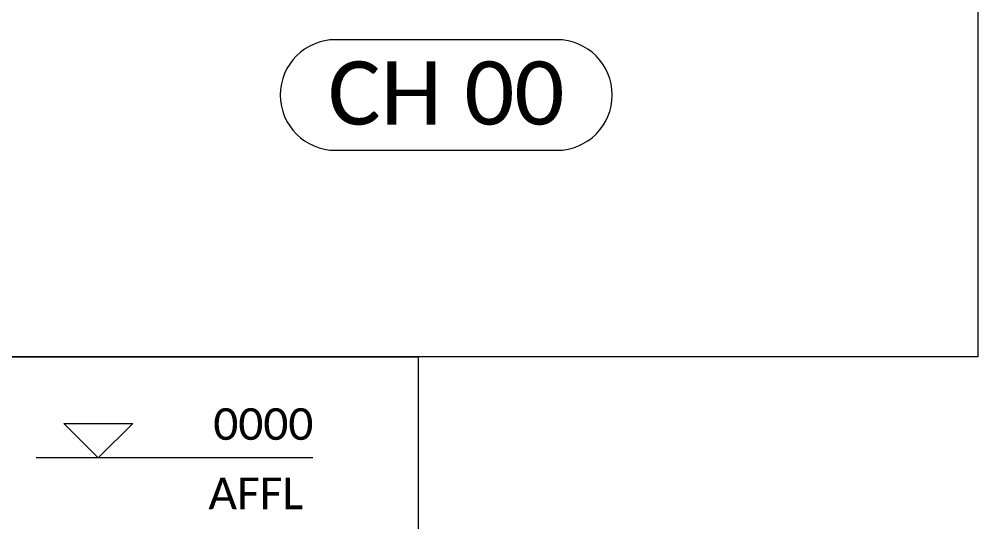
# Model space of a CAD drawing. Header units: millimetres. Extents: x -18512 to 101824, y -95768 to 52898.
# Drawn here: x -16965.3 to -16662.5, y -2886 to -2727.1 of the extents above; entities that cross this region are included whole.
import ezdxf
from ezdxf.enums import TextEntityAlignment as Align

# ---------------------------------------------------------------- set-up
doc = ezdxf.new("R2010")
doc.units = ezdxf.units.MM
doc.header["$LTSCALE"] = 25
doc.layers.get('0').update_dxf_attribs({"color": 254, "lineweight": 0})
doc.layers.add('_FW_NOTES', color=252, linetype='Continuous', lineweight=0)
doc.styles.add('FW_Calibri', font='calibri.ttf')
doc.styles.get("Standard").update_dxf_attribs({"font": 'arial.ttf'})

# ---------------------------------------------------------------- blocks, each defined once
blk = doc.blocks.new('Finish')
at = {"layer": '_FW_NOTES'}
for points in [[(3.496, 3.496), (-3.496, 3.496)], [(-3.496, 0), (3.496, 0)]]:
    blk.add_lwpolyline(points, dxfattribs=at)
for centre, start, end in [((-3.496, 1.748), 90, 270), ((3.496, 1.748), 270, 90)]:
    blk.add_arc(centre, 1.748, start, end, dxfattribs=at)
blk.add_attdef('FINISH', text='', height=2).set_placement((0, 0.811), align=Align.CENTER)
blk = doc.blocks.new('level 1')
at = {"layer": '_FW_NOTES'}
blk.add_line((13.548, 0), (-3.933, 0), dxfattribs=at)
blk.add_lwpolyline([(-2.185, 2.185), (2.185, 2.185), (0, 0), (-2.185, 2.185)], dxfattribs=at)
at = {"style": 'FW_Calibri'}
blk.add_attdef('LEVEL', text='', height=2, dxfattribs=at).set_placement((10.431, 2.145), align=Align.MIDDLE_CENTER)
at = {"layer": '_FW_NOTES', "linetype": 'Continuous', "lineweight": 0, "style": 'FW_Calibri'}
blk.add_text('AFFL', height=2, dxfattribs=at).set_placement((6.96, -3.838), align=Align.BOTTOM_LEFT)

msp = doc.modelspace()

# ---------------------------------------------------------------- linework, layer by layer
at = {"lineweight": 0}
for points in [[(-17369.84, -2395.92), (-16662.46, -2395.92), (-16662.46, -2833.83), (-17369.84, -2833.83)], [(-17192.99, -2833.83), (-16839.3, -2833.83), (-16839.3, -3052.78), (-17192.99, -3052.78)]]:
    msp.add_lwpolyline(points, close=True, dxfattribs=at)

# ---------------------------------------------------------------- block references
ref = msp.add_blockref('Finish', (-16830.39, -2768.59), dxfattribs=dict(at, xscale=10, yscale=10, zscale=10))
ref.add_attrib('FINISH', 'CH 00', dxfattribs={"height": 20, "style": 'FW_Calibri'}).set_placement((-16830.39, -2760.48), align=Align.CENTER)
ref.add_attrib('FINISH', 'CH 00', dxfattribs={"height": 20, "style": 'FW_Calibri'}).set_placement((-16830.39, -2760.48), align=Align.CENTER)
ref.add_attrib('FINISH', 'CH 00', dxfattribs={"height": 20, "style": 'FW_Calibri'}).set_placement((-16830.39, -2760.48), align=Align.CENTER)
ref.add_attrib('FINISH', 'CH 00', dxfattribs={"height": 20, "style": 'FW_Calibri'}).set_placement((-16830.39, -2760.48), align=Align.CENTER)
ref.add_attrib('FINISH', 'CH 00', dxfattribs={"height": 20, "style": 'FW_Calibri'}).set_placement((-16830.39, -2760.48), align=Align.CENTER)
ref.add_attrib('FINISH', 'CH 00', dxfattribs={"height": 20, "style": 'FW_Calibri'}).set_placement((-16830.39, -2760.48), align=Align.CENTER)
ref.add_attrib('FINISH', 'CH 00', dxfattribs={"height": 20, "style": 'FW_Calibri'}).set_placement((-16830.39, -2760.48), align=Align.CENTER)
ref.add_attrib('FINISH', 'CH 00', dxfattribs={"height": 20, "style": 'FW_Calibri'}).set_placement((-16830.39, -2760.48), align=Align.CENTER)
ref.add_attrib('FINISH', 'CH 00', dxfattribs={"height": 20, "style": 'FW_Calibri'}).set_placement((-16830.39, -2760.48), align=Align.CENTER)
ref.add_attrib('FINISH', 'CH 00', dxfattribs={"height": 20, "style": 'FW_Calibri'}).set_placement((-16830.39, -2760.48), align=Align.CENTER)
ref.add_attrib('FINISH', 'CH 00', dxfattribs={"height": 20, "style": 'FW_Calibri'}).set_placement((-16830.39, -2760.48), align=Align.CENTER)
ref.add_attrib('FINISH', 'CH 00', dxfattribs={"height": 20, "style": 'FW_Calibri'}).set_placement((-16830.39, -2760.48), align=Align.CENTER)
ref.add_attrib('FINISH', 'CH 00', dxfattribs={"height": 20, "style": 'FW_Calibri'}).set_placement((-16830.39, -2760.48), align=Align.CENTER)
ref.add_attrib('FINISH', 'CH 00', dxfattribs={"height": 20, "style": 'FW_Calibri'}).set_placement((-16830.39, -2760.48), align=Align.CENTER)
ref.add_attrib('FINISH', 'CH 00', dxfattribs={"height": 20, "style": 'FW_Calibri'}).set_placement((-16830.39, -2760.48), align=Align.CENTER)
ref.add_attrib('FINISH', 'CH 00', dxfattribs={"height": 20, "style": 'FW_Calibri'}).set_placement((-16830.39, -2760.48), align=Align.CENTER)
ref.add_attrib('FINISH', 'CH 00', dxfattribs={"height": 20, "style": 'FW_Calibri'}).set_placement((-16830.39, -2760.48), align=Align.CENTER)
ref.add_attrib('FINISH', 'CH 00', dxfattribs={"height": 20, "style": 'FW_Calibri'}).set_placement((-16830.39, -2760.48), align=Align.CENTER)
ref.add_attrib('FINISH', 'CH 00', dxfattribs={"height": 20, "style": 'FW_Calibri'}).set_placement((-16830.39, -2760.48), align=Align.CENTER)
ref.add_attrib('FINISH', 'CH 00', dxfattribs={"height": 20, "style": 'FW_Calibri'}).set_placement((-16830.39, -2760.48), align=Align.CENTER)
ref.add_attrib('FINISH', 'CH 00', dxfattribs={"height": 20, "style": 'FW_Calibri'}).set_placement((-16830.39, -2760.48), align=Align.CENTER)
ref.add_attrib('FINISH', 'CH 00', dxfattribs={"height": 20, "style": 'FW_Calibri'}).set_placement((-16830.39, -2760.48), align=Align.CENTER)
ref.add_attrib('FINISH', 'CH 00', dxfattribs={"height": 20, "style": 'FW_Calibri'}).set_placement((-16830.39, -2760.48), align=Align.CENTER)
ref.add_attrib('FINISH', 'CH 00', dxfattribs={"height": 20, "style": 'FW_Calibri'}).set_placement((-16830.39, -2760.48), align=Align.CENTER)
ref.add_attrib('FINISH', 'CH 00', dxfattribs={"height": 20, "style": 'FW_Calibri'}).set_placement((-16830.39, -2760.48), align=Align.CENTER)
ref.add_attrib('FINISH', 'CH 00', dxfattribs={"height": 20, "style": 'FW_Calibri'}).set_placement((-16830.39, -2760.48), align=Align.CENTER)
ref.add_attrib('FINISH', 'CH 00', dxfattribs={"height": 20, "style": 'FW_Calibri'}).set_placement((-16830.39, -2760.48), align=Align.CENTER)
ref.add_attrib('FINISH', 'CH 00', dxfattribs={"height": 20, "style": 'FW_Calibri'}).set_placement((-16830.39, -2760.48), align=Align.CENTER)
ref.add_attrib('FINISH', 'CH 00', dxfattribs={"height": 20, "style": 'FW_Calibri'}).set_placement((-16830.39, -2760.48), align=Align.CENTER)
ref.add_attrib('FINISH', 'CH 00', dxfattribs={"height": 20, "style": 'FW_Calibri'}).set_placement((-16830.39, -2760.48), align=Align.CENTER)
ref.add_attrib('FINISH', 'CH 00', dxfattribs={"height": 20, "style": 'FW_Calibri'}).set_placement((-16830.39, -2760.48), align=Align.CENTER)
ref.add_attrib('FINISH', 'CH 00', dxfattribs={"height": 20, "style": 'FW_Calibri'}).set_placement((-16830.39, -2760.48), align=Align.CENTER)
ref.add_attrib('FINISH', 'CH 00', dxfattribs={"height": 20, "style": 'FW_Calibri'}).set_placement((-16830.39, -2760.48), align=Align.CENTER)
ref.add_attrib('FINISH', 'CH 00', dxfattribs={"height": 20, "style": 'FW_Calibri'}).set_placement((-16830.39, -2760.48), align=Align.CENTER)
ref.add_attrib('FINISH', 'CH 00', dxfattribs={"height": 20, "style": 'FW_Calibri'}).set_placement((-16830.39, -2760.48), align=Align.CENTER)
ref.add_attrib('FINISH', 'CH 00', dxfattribs={"height": 20, "style": 'FW_Calibri'}).set_placement((-16830.39, -2760.48), align=Align.CENTER)
ref.add_attrib('FINISH', 'CH 00', dxfattribs={"height": 20, "style": 'FW_Calibri'}).set_placement((-16830.39, -2760.48), align=Align.CENTER)
ref.add_attrib('FINISH', 'CH 00', dxfattribs={"height": 20, "style": 'FW_Calibri'}).set_placement((-16830.39, -2760.48), align=Align.CENTER)
ref.add_attrib('FINISH', 'CH 00', dxfattribs={"height": 20, "style": 'FW_Calibri'}).set_placement((-16830.39, -2760.48), align=Align.CENTER)
ref.add_attrib('FINISH', 'CH 00', dxfattribs={"height": 20, "style": 'FW_Calibri'}).set_placement((-16830.39, -2760.48), align=Align.CENTER)
ref.add_attrib('FINISH', 'CH 00', dxfattribs={"height": 20, "style": 'FW_Calibri'}).set_placement((-16830.39, -2760.48), align=Align.CENTER)
ref.add_attrib('FINISH', 'CH 00', dxfattribs={"height": 20, "style": 'FW_Calibri'}).set_placement((-16830.39, -2760.48), align=Align.CENTER)
ref.add_attrib('FINISH', 'CH 00', dxfattribs={"height": 20, "style": 'FW_Calibri'}).set_placement((-16830.39, -2760.48), align=Align.CENTER)
ref.add_attrib('FINISH', 'CH 00', dxfattribs={"height": 20, "style": 'FW_Calibri'}).set_placement((-16830.39, -2760.48), align=Align.CENTER)
ref.add_attrib('FINISH', 'CH 00', dxfattribs={"height": 20, "style": 'FW_Calibri'}).set_placement((-16830.39, -2760.48), align=Align.CENTER)
ref.add_attrib('FINISH', 'CH 00', dxfattribs={"height": 20, "style": 'FW_Calibri'}).set_placement((-16830.39, -2760.48), align=Align.CENTER)
ref.add_attrib('FINISH', 'CH 00', dxfattribs={"height": 20, "style": 'FW_Calibri'}).set_placement((-16830.39, -2760.48), align=Align.CENTER)
ref.add_attrib('FINISH', 'CH 00', dxfattribs={"height": 20, "style": 'FW_Calibri'}).set_placement((-16830.39, -2760.48), align=Align.CENTER)
ref.add_attrib('FINISH', 'CH 00', dxfattribs={"height": 20, "style": 'FW_Calibri'}).set_placement((-16830.39, -2760.48), align=Align.CENTER)
ref.add_attrib('FINISH', 'CH 00', dxfattribs={"height": 20, "style": 'FW_Calibri'}).set_placement((-16830.39, -2760.48), align=Align.CENTER)
ref.add_attrib('FINISH', 'CH 00', dxfattribs={"height": 20, "style": 'FW_Calibri'}).set_placement((-16830.39, -2760.48), align=Align.CENTER)
ref.add_attrib('FINISH', 'CH 00', dxfattribs={"height": 20, "style": 'FW_Calibri'}).set_placement((-16830.39, -2760.48), align=Align.CENTER)
ref.add_attrib('FINISH', 'CH 00', dxfattribs={"height": 20, "style": 'FW_Calibri'}).set_placement((-16830.39, -2760.48), align=Align.CENTER)
ref.add_attrib('FINISH', 'CH 00', dxfattribs={"height": 20, "style": 'FW_Calibri'}).set_placement((-16830.39, -2760.48), align=Align.CENTER)
ref.add_attrib('FINISH', 'CH 00', dxfattribs={"height": 20, "style": 'FW_Calibri'}).set_placement((-16830.39, -2760.48), align=Align.CENTER)
ref.add_attrib('FINISH', 'CH 00', dxfattribs={"height": 20, "style": 'FW_Calibri'}).set_placement((-16830.39, -2760.48), align=Align.CENTER)
ref.add_attrib('FINISH', 'CH 00', dxfattribs={"height": 20, "style": 'FW_Calibri'}).set_placement((-16830.39, -2760.48), align=Align.CENTER)
ref.add_attrib('FINISH', 'CH 00', dxfattribs={"height": 20, "style": 'FW_Calibri'}).set_placement((-16830.39, -2760.48), align=Align.CENTER)
ref.add_attrib('FINISH', 'CH 00', dxfattribs={"height": 20, "style": 'FW_Calibri'}).set_placement((-16830.39, -2760.48), align=Align.CENTER)
ref.add_attrib('FINISH', 'CH 00', dxfattribs={"height": 20, "style": 'FW_Calibri'}).set_placement((-16830.39, -2760.48), align=Align.CENTER)
ref.add_attrib('FINISH', 'CH 00', dxfattribs={"height": 20, "style": 'FW_Calibri'}).set_placement((-16830.39, -2760.48), align=Align.CENTER)
ref.add_attrib('FINISH', 'CH 00', dxfattribs={"height": 20, "style": 'FW_Calibri'}).set_placement((-16830.39, -2760.48), align=Align.CENTER)
ref.add_attrib('FINISH', 'CH 00', dxfattribs={"height": 20, "style": 'FW_Calibri'}).set_placement((-16830.39, -2760.48), align=Align.CENTER)
ref.add_attrib('FINISH', 'CH 00', dxfattribs={"height": 20, "style": 'FW_Calibri'}).set_placement((-16830.39, -2760.48), align=Align.CENTER)
ref.add_attrib('FINISH', 'CH 00', dxfattribs={"height": 20, "style": 'FW_Calibri'}).set_placement((-16830.39, -2760.48), align=Align.CENTER)
ref.add_attrib('FINISH', 'CH 00', dxfattribs={"height": 20, "style": 'FW_Calibri'}).set_placement((-16830.39, -2760.48), align=Align.CENTER)
ref.add_attrib('FINISH', 'CH 00', dxfattribs={"height": 20, "style": 'FW_Calibri'}).set_placement((-16830.39, -2760.48), align=Align.CENTER)
ref.add_attrib('FINISH', 'CH 00', dxfattribs={"height": 20, "style": 'FW_Calibri'}).set_placement((-16830.39, -2760.48), align=Align.CENTER)
ref.add_attrib('FINISH', 'CH 00', dxfattribs={"height": 20, "style": 'FW_Calibri'}).set_placement((-16830.39, -2760.48), align=Align.CENTER)
ref.add_attrib('FINISH', 'CH 00', dxfattribs={"height": 20, "style": 'FW_Calibri'}).set_placement((-16830.39, -2760.48), align=Align.CENTER)
ref.add_attrib('FINISH', 'CH 00', dxfattribs={"height": 20, "style": 'FW_Calibri'}).set_placement((-16830.39, -2760.48), align=Align.CENTER)
ref.add_attrib('FINISH', 'CH 00', dxfattribs={"height": 20, "style": 'FW_Calibri'}).set_placement((-16830.39, -2760.48), align=Align.CENTER)
ref.add_attrib('FINISH', 'CH 00', dxfattribs={"height": 20, "style": 'FW_Calibri'}).set_placement((-16830.39, -2760.48), align=Align.CENTER)
ref.add_attrib('FINISH', 'CH 00', dxfattribs={"height": 20, "style": 'FW_Calibri'}).set_placement((-16830.39, -2760.48), align=Align.CENTER)
ref.add_attrib('FINISH', 'CH 00', dxfattribs={"height": 20, "style": 'FW_Calibri'}).set_placement((-16830.39, -2760.48), align=Align.CENTER)
ref.add_attrib('FINISH', 'CH 00', dxfattribs={"height": 20, "style": 'FW_Calibri'}).set_placement((-16830.39, -2760.48), align=Align.CENTER)
ref.add_attrib('FINISH', 'CH 00', dxfattribs={"height": 20, "style": 'FW_Calibri'}).set_placement((-16830.39, -2760.48), align=Align.CENTER)
ref.add_attrib('FINISH', 'CH 00', dxfattribs={"height": 20, "style": 'FW_Calibri'}).set_placement((-16830.39, -2760.48), align=Align.CENTER)
ref.add_attrib('FINISH', 'CH 00', dxfattribs={"height": 20, "style": 'FW_Calibri'}).set_placement((-16830.39, -2760.48), align=Align.CENTER)
ref.add_attrib('FINISH', 'CH 00', dxfattribs={"height": 20, "style": 'FW_Calibri'}).set_placement((-16830.39, -2760.48), align=Align.CENTER)
ref.add_attrib('FINISH', 'CH 00', dxfattribs={"height": 20, "style": 'FW_Calibri'}).set_placement((-16830.39, -2760.48), align=Align.CENTER)
ref.add_attrib('FINISH', 'CH 00', dxfattribs={"height": 20, "style": 'FW_Calibri'}).set_placement((-16830.39, -2760.48), align=Align.CENTER)
ref.add_attrib('FINISH', 'CH 00', dxfattribs={"height": 20, "style": 'FW_Calibri'}).set_placement((-16830.39, -2760.48), align=Align.CENTER)
ref.add_attrib('FINISH', 'CH 00', dxfattribs={"height": 20, "style": 'FW_Calibri'}).set_placement((-16830.39, -2760.48), align=Align.CENTER)
ref.add_attrib('FINISH', 'CH 00', dxfattribs={"height": 20, "style": 'FW_Calibri'}).set_placement((-16830.39, -2760.48), align=Align.CENTER)
ref.add_attrib('FINISH', 'CH 00', dxfattribs={"height": 20, "style": 'FW_Calibri'}).set_placement((-16830.39, -2760.48), align=Align.CENTER)
ref.add_attrib('FINISH', 'CH 00', dxfattribs={"height": 20, "style": 'FW_Calibri'}).set_placement((-16830.39, -2760.48), align=Align.CENTER)
ref.add_attrib('FINISH', 'CH 00', dxfattribs={"height": 20, "style": 'FW_Calibri'}).set_placement((-16830.39, -2760.48), align=Align.CENTER)
ref.add_attrib('FINISH', 'CH 00', dxfattribs={"height": 20, "style": 'FW_Calibri'}).set_placement((-16830.39, -2760.48), align=Align.CENTER)
ref.add_attrib('FINISH', 'CH 00', dxfattribs={"height": 20, "style": 'FW_Calibri'}).set_placement((-16830.39, -2760.48), align=Align.CENTER)
ref.add_attrib('FINISH', 'CH 00', dxfattribs={"height": 20, "style": 'FW_Calibri'}).set_placement((-16830.39, -2760.48), align=Align.CENTER)
ref.add_attrib('FINISH', 'CH 00', dxfattribs={"height": 20, "style": 'FW_Calibri'}).set_placement((-16830.39, -2760.48), align=Align.CENTER)
ref.add_attrib('FINISH', 'CH 00', dxfattribs={"height": 20, "style": 'FW_Calibri'}).set_placement((-16830.39, -2760.48), align=Align.CENTER)
ref.add_attrib('FINISH', 'CH 00', dxfattribs={"height": 20, "style": 'FW_Calibri'}).set_placement((-16830.39, -2760.48), align=Align.CENTER)
ref.add_attrib('FINISH', 'CH 00', dxfattribs={"height": 20, "style": 'FW_Calibri'}).set_placement((-16830.39, -2760.48), align=Align.CENTER)
ref.add_attrib('FINISH', 'CH 00', dxfattribs={"height": 20, "style": 'FW_Calibri'}).set_placement((-16830.39, -2760.48), align=Align.CENTER)
ref.add_attrib('FINISH', 'CH 00', dxfattribs={"height": 20, "style": 'FW_Calibri'}).set_placement((-16830.39, -2760.48), align=Align.CENTER)
ref.add_attrib('FINISH', 'CH 00', dxfattribs={"height": 20, "style": 'FW_Calibri'}).set_placement((-16830.39, -2760.48), align=Align.CENTER)
ref.add_attrib('FINISH', 'CH 00', dxfattribs={"height": 20, "style": 'FW_Calibri'}).set_placement((-16830.39, -2760.48), align=Align.CENTER)
ref.add_attrib('FINISH', 'CH 00', dxfattribs={"height": 20, "style": 'FW_Calibri'}).set_placement((-16830.39, -2760.48), align=Align.CENTER)
ref.add_attrib('FINISH', 'CH 00', dxfattribs={"height": 20, "style": 'FW_Calibri'}).set_placement((-16830.39, -2760.48), align=Align.CENTER)
ref.add_attrib('FINISH', 'CH 00', dxfattribs={"height": 20, "style": 'FW_Calibri'}).set_placement((-16830.39, -2760.48), align=Align.CENTER)
ref.add_attrib('FINISH', 'CH 00', dxfattribs={"height": 20, "style": 'FW_Calibri'}).set_placement((-16830.39, -2760.48), align=Align.CENTER)
ref.add_attrib('FINISH', 'CH 00', dxfattribs={"height": 20, "style": 'FW_Calibri'}).set_placement((-16830.39, -2760.48), align=Align.CENTER)
ref.add_attrib('FINISH', 'CH 00', dxfattribs={"height": 20, "style": 'FW_Calibri'}).set_placement((-16830.39, -2760.48), align=Align.CENTER)
ref.add_attrib('FINISH', 'CH 00', dxfattribs={"height": 20, "style": 'FW_Calibri'}).set_placement((-16830.39, -2760.48), align=Align.CENTER)
ref.add_attrib('FINISH', 'CH 00', dxfattribs={"height": 20, "style": 'FW_Calibri'}).set_placement((-16830.39, -2760.48), align=Align.CENTER)
ref.add_attrib('FINISH', 'CH 00', dxfattribs={"height": 20, "style": 'FW_Calibri'}).set_placement((-16830.39, -2760.48), align=Align.CENTER)
ref.add_attrib('FINISH', 'CH 00', dxfattribs={"height": 20, "style": 'FW_Calibri'}).set_placement((-16830.39, -2760.48), align=Align.CENTER)
ref.add_attrib('FINISH', 'CH 00', dxfattribs={"height": 20, "style": 'FW_Calibri'}).set_placement((-16830.39, -2760.48), align=Align.CENTER)
ref.add_attrib('FINISH', 'CH 00', dxfattribs={"height": 20, "style": 'FW_Calibri'}).set_placement((-16830.39, -2760.48), align=Align.CENTER)
ref.add_attrib('FINISH', 'CH 00', dxfattribs={"height": 20, "style": 'FW_Calibri'}).set_placement((-16830.39, -2760.48), align=Align.CENTER)
ref.add_attrib('FINISH', 'CH 00', dxfattribs={"height": 20, "style": 'FW_Calibri'}).set_placement((-16830.39, -2760.48), align=Align.CENTER)
ref.add_attrib('FINISH', 'CH 00', dxfattribs={"height": 20, "style": 'FW_Calibri'}).set_placement((-16830.39, -2760.48), align=Align.CENTER)
ref.add_attrib('FINISH', 'CH 00', dxfattribs={"height": 20, "style": 'FW_Calibri'}).set_placement((-16830.39, -2760.48), align=Align.CENTER)
ref.add_attrib('FINISH', 'CH 00', dxfattribs={"height": 20, "style": 'FW_Calibri'}).set_placement((-16830.39, -2760.48), align=Align.CENTER)
ref.add_attrib('FINISH', 'CH 00', dxfattribs={"height": 20, "style": 'FW_Calibri'}).set_placement((-16830.39, -2760.48), align=Align.CENTER)
ref.add_attrib('FINISH', 'CH 00', dxfattribs={"height": 20, "style": 'FW_Calibri'}).set_placement((-16830.39, -2760.48), align=Align.CENTER)
ref.add_attrib('FINISH', 'CH 00', dxfattribs={"height": 20, "style": 'FW_Calibri'}).set_placement((-16830.39, -2760.48), align=Align.CENTER)
ref.add_attrib('FINISH', 'CH 00', dxfattribs={"height": 20, "style": 'FW_Calibri'}).set_placement((-16830.39, -2760.48), align=Align.CENTER)
ref.add_attrib('FINISH', 'CH 00', dxfattribs={"height": 20, "style": 'FW_Calibri'}).set_placement((-16830.39, -2760.48), align=Align.CENTER)
ref.add_attrib('FINISH', 'CH 00', dxfattribs={"height": 20, "style": 'FW_Calibri'}).set_placement((-16830.39, -2760.48), align=Align.CENTER)
ref.add_attrib('FINISH', 'CH 00', dxfattribs={"height": 20, "style": 'FW_Calibri'}).set_placement((-16830.39, -2760.48), align=Align.CENTER)
ref.add_attrib('FINISH', 'CH 00', dxfattribs={"height": 20, "style": 'FW_Calibri'}).set_placement((-16830.39, -2760.48), align=Align.CENTER)
ref.add_attrib('FINISH', 'CH 00', dxfattribs={"height": 20, "style": 'FW_Calibri'}).set_placement((-16830.39, -2760.48), align=Align.CENTER)
ref = msp.add_blockref('level 1', (-16940.31, -2865.82), dxfattribs=dict(at, xscale=5, yscale=5, zscale=5))
ref.add_attrib('LEVEL', '0000', dxfattribs={"height": 10, "style": 'FW_Calibri'}).set_placement((-16888.16, -2855.1), align=Align.MIDDLE_CENTER)
ref.add_attrib('LEVEL', '0000', dxfattribs={"height": 10, "style": 'FW_Calibri'}).set_placement((-16888.16, -2855.1), align=Align.MIDDLE_CENTER)
ref.add_attrib('LEVEL', '0000', dxfattribs={"height": 10, "style": 'FW_Calibri'}).set_placement((-16888.16, -2855.1), align=Align.MIDDLE_CENTER)
ref.add_attrib('LEVEL', '0000', dxfattribs={"height": 10, "style": 'FW_Calibri'}).set_placement((-16888.16, -2855.1), align=Align.MIDDLE_CENTER)
ref.add_attrib('LEVEL', '0000', dxfattribs={"height": 10, "style": 'FW_Calibri'}).set_placement((-16888.16, -2855.1), align=Align.MIDDLE_CENTER)
ref.add_attrib('LEVEL', '0000', dxfattribs={"height": 10, "style": 'FW_Calibri'}).set_placement((-16888.16, -2855.1), align=Align.MIDDLE_CENTER)
ref.add_attrib('LEVEL', '0000', dxfattribs={"height": 10, "style": 'FW_Calibri'}).set_placement((-16888.16, -2855.1), align=Align.MIDDLE_CENTER)
ref.add_attrib('LEVEL', '0000', dxfattribs={"height": 10, "style": 'FW_Calibri'}).set_placement((-16888.16, -2855.1), align=Align.MIDDLE_CENTER)
ref.add_attrib('LEVEL', '0000', dxfattribs={"height": 10, "style": 'FW_Calibri'}).set_placement((-16888.16, -2855.1), align=Align.MIDDLE_CENTER)
ref.add_attrib('LEVEL', '0000', dxfattribs={"height": 10, "style": 'FW_Calibri'}).set_placement((-16888.16, -2855.1), align=Align.MIDDLE_CENTER)
ref.add_attrib('LEVEL', '0000', dxfattribs={"height": 10, "style": 'FW_Calibri'}).set_placement((-16888.16, -2855.1), align=Align.MIDDLE_CENTER)
ref.add_attrib('LEVEL', '0000', dxfattribs={"height": 10, "style": 'FW_Calibri'}).set_placement((-16888.16, -2855.1), align=Align.MIDDLE_CENTER)
ref.add_attrib('LEVEL', '0000', dxfattribs={"height": 10, "style": 'FW_Calibri'}).set_placement((-16888.16, -2855.1), align=Align.MIDDLE_CENTER)
ref.add_attrib('LEVEL', '0000', dxfattribs={"height": 10, "style": 'FW_Calibri'}).set_placement((-16888.16, -2855.1), align=Align.MIDDLE_CENTER)
ref.add_attrib('LEVEL', '0000', dxfattribs={"height": 10, "style": 'FW_Calibri'}).set_placement((-16888.16, -2855.1), align=Align.MIDDLE_CENTER)
ref.add_attrib('LEVEL', '0000', dxfattribs={"height": 10, "style": 'FW_Calibri'}).set_placement((-16888.16, -2855.1), align=Align.MIDDLE_CENTER)
ref.add_attrib('LEVEL', '0000', dxfattribs={"height": 10, "style": 'FW_Calibri'}).set_placement((-16888.16, -2855.1), align=Align.MIDDLE_CENTER)
ref.add_attrib('LEVEL', '0000', dxfattribs={"height": 10, "style": 'FW_Calibri'}).set_placement((-16888.16, -2855.1), align=Align.MIDDLE_CENTER)
ref.add_attrib('LEVEL', '0000', dxfattribs={"height": 10, "style": 'FW_Calibri'}).set_placement((-16888.16, -2855.1), align=Align.MIDDLE_CENTER)
ref.add_attrib('LEVEL', '0000', dxfattribs={"height": 10, "style": 'FW_Calibri'}).set_placement((-16888.16, -2855.1), align=Align.MIDDLE_CENTER)
ref.add_attrib('LEVEL', '0000', dxfattribs={"height": 10, "style": 'FW_Calibri'}).set_placement((-16888.16, -2855.1), align=Align.MIDDLE_CENTER)
ref.add_attrib('LEVEL', '0000', dxfattribs={"height": 10, "style": 'FW_Calibri'}).set_placement((-16888.16, -2855.1), align=Align.MIDDLE_CENTER)
ref.add_attrib('LEVEL', '0000', dxfattribs={"height": 10, "style": 'FW_Calibri'}).set_placement((-16888.16, -2855.1), align=Align.MIDDLE_CENTER)
ref.add_attrib('LEVEL', '0000', dxfattribs={"height": 10, "style": 'FW_Calibri'}).set_placement((-16888.16, -2855.1), align=Align.MIDDLE_CENTER)
ref.add_attrib('LEVEL', '0000', dxfattribs={"height": 10, "style": 'FW_Calibri'}).set_placement((-16888.16, -2855.1), align=Align.MIDDLE_CENTER)
ref.add_attrib('LEVEL', '0000', dxfattribs={"height": 10, "style": 'FW_Calibri'}).set_placement((-16888.16, -2855.1), align=Align.MIDDLE_CENTER)
ref.add_attrib('LEVEL', '0000', dxfattribs={"height": 10, "style": 'FW_Calibri'}).set_placement((-16888.16, -2855.1), align=Align.MIDDLE_CENTER)
ref.add_attrib('LEVEL', '0000', dxfattribs={"height": 10, "style": 'FW_Calibri'}).set_placement((-16888.16, -2855.1), align=Align.MIDDLE_CENTER)
ref.add_attrib('LEVEL', '0000', dxfattribs={"height": 10, "style": 'FW_Calibri'}).set_placement((-16888.16, -2855.1), align=Align.MIDDLE_CENTER)
ref.add_attrib('LEVEL', '0000', dxfattribs={"height": 10, "style": 'FW_Calibri'}).set_placement((-16888.16, -2855.1), align=Align.MIDDLE_CENTER)
ref.add_attrib('LEVEL', '0000', dxfattribs={"height": 10, "style": 'FW_Calibri'}).set_placement((-16888.16, -2855.1), align=Align.MIDDLE_CENTER)
ref.add_attrib('LEVEL', '0000', dxfattribs={"height": 10, "style": 'FW_Calibri'}).set_placement((-16888.16, -2855.1), align=Align.MIDDLE_CENTER)
ref.add_attrib('LEVEL', '0000', dxfattribs={"height": 10, "style": 'FW_Calibri'}).set_placement((-16888.16, -2855.1), align=Align.MIDDLE_CENTER)
ref.add_attrib('LEVEL', '0000', dxfattribs={"height": 10, "style": 'FW_Calibri'}).set_placement((-16888.16, -2855.1), align=Align.MIDDLE_CENTER)
ref.add_attrib('LEVEL', '0000', dxfattribs={"height": 10, "style": 'FW_Calibri'}).set_placement((-16888.16, -2855.1), align=Align.MIDDLE_CENTER)
ref.add_attrib('LEVEL', '0000', dxfattribs={"height": 10, "style": 'FW_Calibri'}).set_placement((-16888.16, -2855.1), align=Align.MIDDLE_CENTER)
ref.add_attrib('LEVEL', '0000', dxfattribs={"height": 10, "style": 'FW_Calibri'}).set_placement((-16888.16, -2855.1), align=Align.MIDDLE_CENTER)
ref.add_attrib('LEVEL', '0000', dxfattribs={"height": 10, "style": 'FW_Calibri'}).set_placement((-16888.16, -2855.1), align=Align.MIDDLE_CENTER)
ref.add_attrib('LEVEL', '0000', dxfattribs={"height": 10, "style": 'FW_Calibri'}).set_placement((-16888.16, -2855.1), align=Align.MIDDLE_CENTER)
ref.add_attrib('LEVEL', '0000', dxfattribs={"height": 10, "style": 'FW_Calibri'}).set_placement((-16888.16, -2855.1), align=Align.MIDDLE_CENTER)
ref.add_attrib('LEVEL', '0000', dxfattribs={"height": 10, "style": 'FW_Calibri'}).set_placement((-16888.16, -2855.1), align=Align.MIDDLE_CENTER)
ref.add_attrib('LEVEL', '0000', dxfattribs={"height": 10, "style": 'FW_Calibri'}).set_placement((-16888.16, -2855.1), align=Align.MIDDLE_CENTER)
ref.add_attrib('LEVEL', '0000', dxfattribs={"height": 10, "style": 'FW_Calibri'}).set_placement((-16888.16, -2855.1), align=Align.MIDDLE_CENTER)
ref.add_attrib('LEVEL', '0000', dxfattribs={"height": 10, "style": 'FW_Calibri'}).set_placement((-16888.16, -2855.1), align=Align.MIDDLE_CENTER)
ref.add_attrib('LEVEL', '0000', dxfattribs={"height": 10, "style": 'FW_Calibri'}).set_placement((-16888.16, -2855.1), align=Align.MIDDLE_CENTER)
ref.add_attrib('LEVEL', '0000', dxfattribs={"height": 10, "style": 'FW_Calibri'}).set_placement((-16888.16, -2855.1), align=Align.MIDDLE_CENTER)
ref.add_attrib('LEVEL', '0000', dxfattribs={"height": 10, "style": 'FW_Calibri'}).set_placement((-16888.16, -2855.1), align=Align.MIDDLE_CENTER)
ref.add_attrib('LEVEL', '0000', dxfattribs={"height": 10, "style": 'FW_Calibri'}).set_placement((-16888.16, -2855.1), align=Align.MIDDLE_CENTER)
ref.add_attrib('LEVEL', '0000', dxfattribs={"height": 10, "style": 'FW_Calibri'}).set_placement((-16888.16, -2855.1), align=Align.MIDDLE_CENTER)
ref.add_attrib('LEVEL', '0000', dxfattribs={"height": 10, "style": 'FW_Calibri'}).set_placement((-16888.16, -2855.1), align=Align.MIDDLE_CENTER)
ref.add_attrib('LEVEL', '0000', dxfattribs={"height": 10, "style": 'FW_Calibri'}).set_placement((-16888.16, -2855.1), align=Align.MIDDLE_CENTER)
ref.add_attrib('LEVEL', '0000', dxfattribs={"height": 10, "style": 'FW_Calibri'}).set_placement((-16888.16, -2855.1), align=Align.MIDDLE_CENTER)
ref.add_attrib('LEVEL', '0000', dxfattribs={"height": 10, "style": 'FW_Calibri'}).set_placement((-16888.16, -2855.1), align=Align.MIDDLE_CENTER)
ref.add_attrib('LEVEL', '0000', dxfattribs={"height": 10, "style": 'FW_Calibri'}).set_placement((-16888.16, -2855.1), align=Align.MIDDLE_CENTER)
ref.add_attrib('LEVEL', '0000', dxfattribs={"height": 10, "style": 'FW_Calibri'}).set_placement((-16888.16, -2855.1), align=Align.MIDDLE_CENTER)
ref.add_attrib('LEVEL', '0000', dxfattribs={"height": 10, "style": 'FW_Calibri'}).set_placement((-16888.16, -2855.1), align=Align.MIDDLE_CENTER)
ref.add_attrib('LEVEL', '0000', dxfattribs={"height": 10, "style": 'FW_Calibri'}).set_placement((-16888.16, -2855.1), align=Align.MIDDLE_CENTER)
ref.add_attrib('LEVEL', '0000', dxfattribs={"height": 10, "style": 'FW_Calibri'}).set_placement((-16888.16, -2855.1), align=Align.MIDDLE_CENTER)
ref.add_attrib('LEVEL', '0000', dxfattribs={"height": 10, "style": 'FW_Calibri'}).set_placement((-16888.16, -2855.1), align=Align.MIDDLE_CENTER)
ref.add_attrib('LEVEL', '0000', dxfattribs={"height": 10, "style": 'FW_Calibri'}).set_placement((-16888.16, -2855.1), align=Align.MIDDLE_CENTER)
ref.add_attrib('LEVEL', '0000', dxfattribs={"height": 10, "style": 'FW_Calibri'}).set_placement((-16888.16, -2855.1), align=Align.MIDDLE_CENTER)
ref.add_attrib('LEVEL', '0000', dxfattribs={"height": 10, "style": 'FW_Calibri'}).set_placement((-16888.16, -2855.1), align=Align.MIDDLE_CENTER)
ref.add_attrib('LEVEL', '0000', dxfattribs={"height": 10, "style": 'FW_Calibri'}).set_placement((-16888.16, -2855.1), align=Align.MIDDLE_CENTER)
ref.add_attrib('LEVEL', '0000', dxfattribs={"height": 10, "style": 'FW_Calibri'}).set_placement((-16888.16, -2855.1), align=Align.MIDDLE_CENTER)
ref.add_attrib('LEVEL', '0000', dxfattribs={"height": 10, "style": 'FW_Calibri'}).set_placement((-16888.16, -2855.1), align=Align.MIDDLE_CENTER)
ref.add_attrib('LEVEL', '0000', dxfattribs={"height": 10, "style": 'FW_Calibri'}).set_placement((-16888.16, -2855.1), align=Align.MIDDLE_CENTER)
ref.add_attrib('LEVEL', '0000', dxfattribs={"height": 10, "style": 'FW_Calibri'}).set_placement((-16888.16, -2855.1), align=Align.MIDDLE_CENTER)
ref.add_attrib('LEVEL', '0000', dxfattribs={"height": 10, "style": 'FW_Calibri'}).set_placement((-16888.16, -2855.1), align=Align.MIDDLE_CENTER)
ref.add_attrib('LEVEL', '0000', dxfattribs={"height": 10, "style": 'FW_Calibri'}).set_placement((-16888.16, -2855.1), align=Align.MIDDLE_CENTER)
ref.add_attrib('LEVEL', '0000', dxfattribs={"height": 10, "style": 'FW_Calibri'}).set_placement((-16888.16, -2855.1), align=Align.MIDDLE_CENTER)
ref.add_attrib('LEVEL', '0000', dxfattribs={"height": 10, "style": 'FW_Calibri'}).set_placement((-16888.16, -2855.1), align=Align.MIDDLE_CENTER)
ref.add_attrib('LEVEL', '0000', dxfattribs={"height": 10, "style": 'FW_Calibri'}).set_placement((-16888.16, -2855.1), align=Align.MIDDLE_CENTER)
ref.add_attrib('LEVEL', '0000', dxfattribs={"height": 10, "style": 'FW_Calibri'}).set_placement((-16888.16, -2855.1), align=Align.MIDDLE_CENTER)
ref.add_attrib('LEVEL', '0000', dxfattribs={"height": 10, "style": 'FW_Calibri'}).set_placement((-16888.16, -2855.1), align=Align.MIDDLE_CENTER)
ref.add_attrib('LEVEL', '0000', dxfattribs={"height": 10, "style": 'FW_Calibri'}).set_placement((-16888.16, -2855.1), align=Align.MIDDLE_CENTER)
ref.add_attrib('LEVEL', '0000', dxfattribs={"height": 10, "style": 'FW_Calibri'}).set_placement((-16888.16, -2855.1), align=Align.MIDDLE_CENTER)
ref.add_attrib('LEVEL', '0000', dxfattribs={"height": 10, "style": 'FW_Calibri'}).set_placement((-16888.16, -2855.1), align=Align.MIDDLE_CENTER)
ref.add_attrib('LEVEL', '0000', dxfattribs={"height": 10, "style": 'FW_Calibri'}).set_placement((-16888.16, -2855.1), align=Align.MIDDLE_CENTER)
ref.add_attrib('LEVEL', '0000', dxfattribs={"height": 10, "style": 'FW_Calibri'}).set_placement((-16888.16, -2855.1), align=Align.MIDDLE_CENTER)
ref.add_attrib('LEVEL', '0000', dxfattribs={"height": 10, "style": 'FW_Calibri'}).set_placement((-16888.16, -2855.1), align=Align.MIDDLE_CENTER)
ref.add_attrib('LEVEL', '0000', dxfattribs={"height": 10, "style": 'FW_Calibri'}).set_placement((-16888.16, -2855.1), align=Align.MIDDLE_CENTER)
ref.add_attrib('LEVEL', '0000', dxfattribs={"height": 10, "style": 'FW_Calibri'}).set_placement((-16888.16, -2855.1), align=Align.MIDDLE_CENTER)
ref.add_attrib('LEVEL', '0000', dxfattribs={"height": 10, "style": 'FW_Calibri'}).set_placement((-16888.16, -2855.1), align=Align.MIDDLE_CENTER)
ref.add_attrib('LEVEL', '0000', dxfattribs={"height": 10, "style": 'FW_Calibri'}).set_placement((-16888.16, -2855.1), align=Align.MIDDLE_CENTER)
ref.add_attrib('LEVEL', '0000', dxfattribs={"height": 10, "style": 'FW_Calibri'}).set_placement((-16888.16, -2855.1), align=Align.MIDDLE_CENTER)
ref.add_attrib('LEVEL', '0000', dxfattribs={"height": 10, "style": 'FW_Calibri'}).set_placement((-16888.16, -2855.1), align=Align.MIDDLE_CENTER)
ref.add_attrib('LEVEL', '0000', dxfattribs={"height": 10, "style": 'FW_Calibri'}).set_placement((-16888.16, -2855.1), align=Align.MIDDLE_CENTER)
ref.add_attrib('LEVEL', '0000', dxfattribs={"height": 10, "style": 'FW_Calibri'}).set_placement((-16888.16, -2855.1), align=Align.MIDDLE_CENTER)
ref.add_attrib('LEVEL', '0000', dxfattribs={"height": 10, "style": 'FW_Calibri'}).set_placement((-16888.16, -2855.1), align=Align.MIDDLE_CENTER)
ref.add_attrib('LEVEL', '0000', dxfattribs={"height": 10, "style": 'FW_Calibri'}).set_placement((-16888.16, -2855.1), align=Align.MIDDLE_CENTER)
ref.add_attrib('LEVEL', '0000', dxfattribs={"height": 10, "style": 'FW_Calibri'}).set_placement((-16888.16, -2855.1), align=Align.MIDDLE_CENTER)
ref.add_attrib('LEVEL', '0000', dxfattribs={"height": 10, "style": 'FW_Calibri'}).set_placement((-16888.16, -2855.1), align=Align.MIDDLE_CENTER)
ref.add_attrib('LEVEL', '0000', dxfattribs={"height": 10, "style": 'FW_Calibri'}).set_placement((-16888.16, -2855.1), align=Align.MIDDLE_CENTER)
ref.add_attrib('LEVEL', '0000', dxfattribs={"height": 10, "style": 'FW_Calibri'}).set_placement((-16888.16, -2855.1), align=Align.MIDDLE_CENTER)
ref.add_attrib('LEVEL', '0000', dxfattribs={"height": 10, "style": 'FW_Calibri'}).set_placement((-16888.16, -2855.1), align=Align.MIDDLE_CENTER)
ref.add_attrib('LEVEL', '0000', dxfattribs={"height": 10, "style": 'FW_Calibri'}).set_placement((-16888.16, -2855.1), align=Align.MIDDLE_CENTER)
ref.add_attrib('LEVEL', '0000', dxfattribs={"height": 10, "style": 'FW_Calibri'}).set_placement((-16888.16, -2855.1), align=Align.MIDDLE_CENTER)
ref.add_attrib('LEVEL', '0000', dxfattribs={"height": 10, "style": 'FW_Calibri'}).set_placement((-16888.16, -2855.1), align=Align.MIDDLE_CENTER)
ref.add_attrib('LEVEL', '0000', dxfattribs={"height": 10, "style": 'FW_Calibri'}).set_placement((-16888.16, -2855.1), align=Align.MIDDLE_CENTER)
ref.add_attrib('LEVEL', '0000', dxfattribs={"height": 10, "style": 'FW_Calibri'}).set_placement((-16888.16, -2855.1), align=Align.MIDDLE_CENTER)
ref.add_attrib('LEVEL', '0000', dxfattribs={"height": 10, "style": 'FW_Calibri'}).set_placement((-16888.16, -2855.1), align=Align.MIDDLE_CENTER)
ref.add_attrib('LEVEL', '0000', dxfattribs={"height": 10, "style": 'FW_Calibri'}).set_placement((-16888.16, -2855.1), align=Align.MIDDLE_CENTER)
ref.add_attrib('LEVEL', '0000', dxfattribs={"height": 10, "style": 'FW_Calibri'}).set_placement((-16888.16, -2855.1), align=Align.MIDDLE_CENTER)
ref.add_attrib('LEVEL', '0000', dxfattribs={"height": 10, "style": 'FW_Calibri'}).set_placement((-16888.16, -2855.1), align=Align.MIDDLE_CENTER)
ref.add_attrib('LEVEL', '0000', dxfattribs={"height": 10, "style": 'FW_Calibri'}).set_placement((-16888.16, -2855.1), align=Align.MIDDLE_CENTER)
ref.add_attrib('LEVEL', '0000', dxfattribs={"height": 10, "style": 'FW_Calibri'}).set_placement((-16888.16, -2855.1), align=Align.MIDDLE_CENTER)
ref.add_attrib('LEVEL', '0000', dxfattribs={"height": 10, "style": 'FW_Calibri'}).set_placement((-16888.16, -2855.1), align=Align.MIDDLE_CENTER)
ref.add_attrib('LEVEL', '0000', dxfattribs={"height": 10, "style": 'FW_Calibri'}).set_placement((-16888.16, -2855.1), align=Align.MIDDLE_CENTER)
ref.add_attrib('LEVEL', '0000', dxfattribs={"height": 10, "style": 'FW_Calibri'}).set_placement((-16888.16, -2855.1), align=Align.MIDDLE_CENTER)
ref.add_attrib('LEVEL', '0000', dxfattribs={"height": 10, "style": 'FW_Calibri'}).set_placement((-16888.16, -2855.1), align=Align.MIDDLE_CENTER)
ref.add_attrib('LEVEL', '0000', dxfattribs={"height": 10, "style": 'FW_Calibri'}).set_placement((-16888.16, -2855.1), align=Align.MIDDLE_CENTER)
ref.add_attrib('LEVEL', '0000', dxfattribs={"height": 10, "style": 'FW_Calibri'}).set_placement((-16888.16, -2855.1), align=Align.MIDDLE_CENTER)
ref.add_attrib('LEVEL', '0000', dxfattribs={"height": 10, "style": 'FW_Calibri'}).set_placement((-16888.16, -2855.1), align=Align.MIDDLE_CENTER)
ref.add_attrib('LEVEL', '0000', dxfattribs={"height": 10, "style": 'FW_Calibri'}).set_placement((-16888.16, -2855.1), align=Align.MIDDLE_CENTER)
ref.add_attrib('LEVEL', '0000', dxfattribs={"height": 10, "style": 'FW_Calibri'}).set_placement((-16888.16, -2855.1), align=Align.MIDDLE_CENTER)
ref.add_attrib('LEVEL', '0000', dxfattribs={"height": 10, "style": 'FW_Calibri'}).set_placement((-16888.16, -2855.1), align=Align.MIDDLE_CENTER)
ref.add_attrib('LEVEL', '0000', dxfattribs={"height": 10, "style": 'FW_Calibri'}).set_placement((-16888.16, -2855.1), align=Align.MIDDLE_CENTER)
ref.add_attrib('LEVEL', '0000', dxfattribs={"height": 10, "style": 'FW_Calibri'}).set_placement((-16888.16, -2855.1), align=Align.MIDDLE_CENTER)
ref.add_attrib('LEVEL', '0000', dxfattribs={"height": 10, "style": 'FW_Calibri'}).set_placement((-16888.16, -2855.1), align=Align.MIDDLE_CENTER)
ref.add_attrib('LEVEL', '0000', dxfattribs={"height": 10, "style": 'FW_Calibri'}).set_placement((-16888.16, -2855.1), align=Align.MIDDLE_CENTER)
ref.add_attrib('LEVEL', '0000', dxfattribs={"height": 10, "style": 'FW_Calibri'}).set_placement((-16888.16, -2855.1), align=Align.MIDDLE_CENTER)
ref.add_attrib('LEVEL', '0000', dxfattribs={"height": 10, "style": 'FW_Calibri'}).set_placement((-16888.16, -2855.1), align=Align.MIDDLE_CENTER)
ref.add_attrib('LEVEL', '0000', dxfattribs={"height": 10, "style": 'FW_Calibri'}).set_placement((-16888.16, -2855.1), align=Align.MIDDLE_CENTER)
ref.add_attrib('LEVEL', '0000', dxfattribs={"height": 10, "style": 'FW_Calibri'}).set_placement((-16888.16, -2855.1), align=Align.MIDDLE_CENTER)
ref.add_attrib('LEVEL', '0000', dxfattribs={"height": 10, "style": 'FW_Calibri'}).set_placement((-16888.16, -2855.1), align=Align.MIDDLE_CENTER)

doc.saveas('drawing.dxf')
